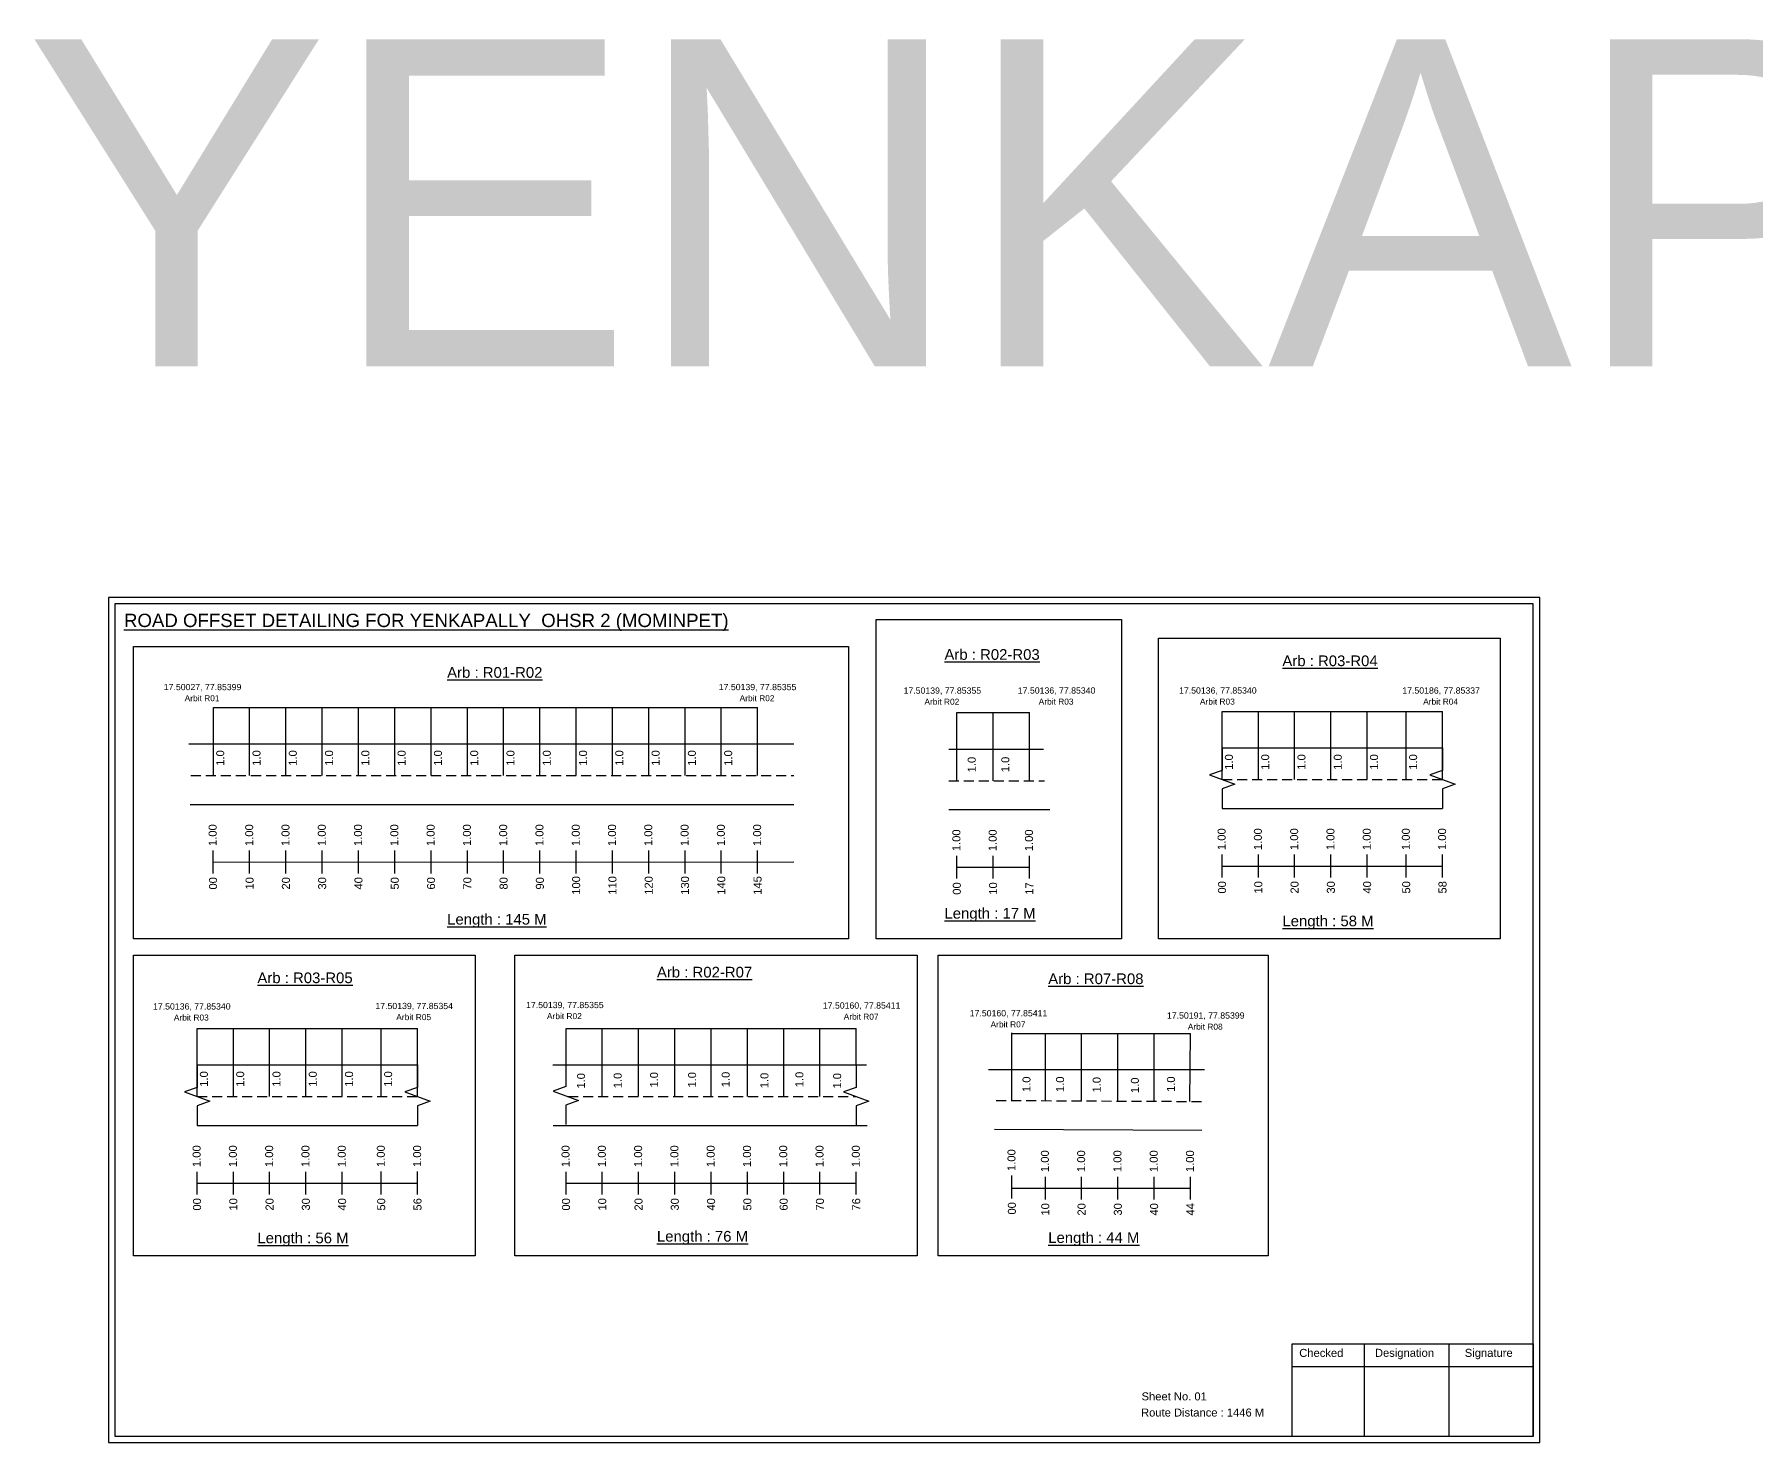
# Model space of a CAD drawing. Header units: inches. Extents: x 1316 to 4752, y 533 to 3817.
# Drawn here: x 1386 to 2031, y 533 to 1061 of the extents above; entities that cross this region are included whole.
import ezdxf

# ---------------------------------------------------------------- set-up
doc = ezdxf.new("R2010")
doc.units = ezdxf.units.IN
doc.header["$MEASUREMENT"] = 0
doc.linetypes.add('DASHED2', pattern=[0.375, 0.25, -0.125])
doc.layers.add('PDF_Geometry', color=7, linetype='Continuous')
doc.layers.add('PDF_Text', color=5, linetype='Continuous')
doc.styles.add('PDF Arial', font='arial.ttf')
doc.styles.get("Standard").update_dxf_attribs({"font": 'arial.ttf'})

msp = doc.modelspace()

# ---------------------------------------------------------------- linework, layer by layer
at = {"color": 5}
for p, q in [((1453.04, 808.69), (1657.04, 808.69)), ((1831.14, 807.18), (1913.8, 807.18)), ((1731.72, 806.75), (1758.92, 806.75)), ((1446.92, 688.37), (1529.58, 688.37)), ((1585.22, 688.37), (1694.02, 688.37)), ((1752.37, 686.49), (1819.3, 686.49))]:
    msp.add_line(p, q, dxfattribs=at)
for p, q in [((1453.04, 783.15), (1453.04, 808.69)), ((1466.64, 783.15), (1466.64, 808.69)), ((1480.24, 783.15), (1480.24, 808.69)), ((1493.84, 783.15), (1493.84, 808.69)), ((1507.44, 783.15), (1507.44, 808.69)), ((1521.04, 783.15), (1521.04, 808.69)), ((1534.64, 783.15), (1534.64, 808.69)), ((1548.24, 783.15), (1548.24, 808.69)), ((1561.84, 783.15), (1561.84, 808.69)), ((1575.44, 783.15), (1575.44, 808.69)), ((1589.04, 783.15), (1589.04, 808.69)), ((1602.64, 783.15), (1602.64, 808.69)), ((1616.24, 783.15), (1616.24, 808.69)), ((1629.84, 783.15), (1629.84, 808.69)), ((1643.44, 783.15), (1643.44, 808.69)), ((1657.04, 783.15), (1657.04, 808.69)), ((1831.14, 781.65), (1831.14, 807.18)), ((1844.74, 781.65), (1844.74, 807.18)), ((1858.34, 781.65), (1858.34, 807.18)), ((1871.94, 781.65), (1871.94, 807.18)), ((1885.54, 781.65), (1885.54, 807.18)), ((1900.2, 781.65), (1900.2, 807.19)), ((1913.8, 781.65), (1913.8, 807.19)), ((1731.72, 781.22), (1731.72, 806.75)), ((1745.32, 781.22), (1745.32, 806.75)), ((1758.92, 781.22), (1758.92, 806.75)), ((1443.85, 795.04), (1670.64, 795.04)), ((1728.72, 793.1), (1764.15, 793.1)), ((1831.14, 793.53), (1913.8, 793.53)), ((1444.31, 772.35), (1670.64, 772.32)), ((1728.72, 770.41), (1766.54, 770.41)), ((1831.14, 770.85), (1913.8, 770.85)), ((1446.92, 662.83), (1446.92, 688.37)), ((1460.52, 662.83), (1460.52, 688.37)), ((1474.12, 662.83), (1474.12, 688.37)), ((1487.72, 662.83), (1487.72, 688.37)), ((1501.32, 662.83), (1501.32, 688.37)), ((1515.98, 662.84), (1515.98, 688.38)), ((1529.58, 662.84), (1529.58, 688.38)), ((1585.22, 674.72), (1585.22, 688.37)), ((1598.82, 662.83), (1598.82, 688.37)), ((1612.42, 662.83), (1612.42, 688.37)), ((1626.02, 662.83), (1626.02, 688.37)), ((1639.62, 662.83), (1639.62, 688.37)), ((1653.22, 662.83), (1653.22, 688.37)), ((1666.82, 662.83), (1666.82, 688.37)), ((1680.42, 662.83), (1680.42, 688.37)), ((1694.02, 674.72), (1694.02, 688.37)), ((1752.37, 661.26), (1752.37, 686.79)), ((1764.9, 661.21), (1764.9, 686.49)), ((1778.5, 661.16), (1778.5, 686.49)), ((1792.1, 661.22), (1792.1, 686.49)), ((1805.7, 660.96), (1805.7, 686.49)), ((1819.07, 660.99), (1819.3, 686.49)), ((1446.92, 674.72), (1529.58, 674.72)), ((1580.23, 674.72), (1697.84, 674.78)), ((1824.54, 672.82), (1743.59, 672.82)), ((1446.92, 652.03), (1529.58, 652.03)), ((1580.37, 652.03), (1698.15, 652.03)), ((1745.8, 650.62), (1823.53, 650.19))]:
    msp.add_line(p, q)
at = {"linetype": 'DASHED2', "ltscale": 15}
for p, q in [((1444.64, 783.2), (1670.64, 783.15)), ((1728.72, 781.22), (1764.63, 781.22)), ((1831.14, 781.65), (1913.8, 781.65)), ((1446.92, 662.84), (1529.58, 662.84)), ((1585.98, 662.83), (1694.02, 662.83)), ((1746.52, 661.4), (1824.8, 660.99))]:
    msp.add_line(p, q, dxfattribs=at)
at = {"color": 217, "true_color": 0x93278f}
for p, q in [((1452.94, 746.45), (1452.94, 755.01)), ((1453.04, 750.72), (1670.64, 750.77)), ((1466.64, 746.45), (1466.64, 755.01)), ((1480.24, 746.45), (1480.24, 755.01)), ((1493.84, 746.45), (1493.84, 755.01)), ((1507.44, 746.45), (1507.44, 755.01)), ((1521.04, 746.45), (1521.04, 755.01)), ((1534.64, 746.45), (1534.64, 755.01)), ((1548.24, 746.45), (1548.24, 755.01)), ((1561.84, 746.45), (1561.84, 755.01)), ((1575.44, 746.45), (1575.44, 755.01)), ((1589.04, 746.45), (1589.04, 755.01)), ((1602.64, 746.45), (1602.64, 755.01)), ((1616.24, 746.45), (1616.24, 755.01)), ((1629.84, 746.45), (1629.84, 755.01)), ((1643.44, 746.45), (1643.44, 755.01)), ((1657.04, 746.45), (1657.04, 755.01)), ((1731.72, 744.52), (1731.72, 753.07)), ((1745.32, 744.52), (1745.32, 753.07)), ((1758.92, 744.52), (1758.92, 753.07)), ((1831.14, 744.95), (1831.14, 753.51)), ((1831.14, 749.22), (1913.8, 749.23)), ((1844.74, 744.95), (1844.74, 753.51)), ((1858.34, 744.95), (1858.34, 753.51)), ((1871.94, 744.95), (1871.94, 753.51)), ((1885.54, 744.95), (1885.54, 753.51)), ((1900.2, 744.95), (1900.2, 753.51)), ((1913.8, 744.95), (1913.8, 753.51)), ((1731.72, 748.79), (1758.92, 748.79)), ((1446.92, 626.14), (1446.92, 634.69)), ((1460.52, 626.14), (1460.52, 634.69)), ((1474.12, 626.14), (1474.12, 634.69)), ((1487.72, 626.14), (1487.72, 634.69)), ((1501.32, 626.14), (1501.32, 634.69)), ((1515.98, 626.14), (1515.98, 634.7)), ((1529.58, 626.14), (1529.58, 634.7)), ((1585.22, 626.14), (1585.22, 634.69)), ((1598.82, 626.14), (1598.82, 634.69)), ((1612.42, 626.14), (1612.42, 634.69)), ((1626.02, 626.14), (1626.02, 634.69)), ((1639.62, 626.14), (1639.62, 634.69)), ((1653.22, 626.14), (1653.22, 634.69)), ((1666.82, 626.14), (1666.82, 634.69)), ((1680.42, 626.14), (1680.42, 634.69)), ((1694.02, 626.14), (1694.02, 634.69)), ((1752.37, 624.65), (1752.37, 633.2)), ((1764.9, 624.26), (1764.9, 632.82)), ((1778.5, 624.26), (1778.5, 632.82)), ((1792.1, 624.26), (1792.1, 632.82)), ((1805.7, 624.26), (1805.7, 632.82)), ((1819.3, 624.26), (1819.3, 632.82)), ((1446.92, 630.41), (1529.58, 630.42)), ((1585.22, 630.41), (1694.02, 630.41)), ((1752.37, 628.53), (1819.3, 628.54))]:
    msp.add_line(p, q, dxfattribs=at)
for points in [[(1701.51, 841.59), (1793.45, 841.59), (1793.45, 721.99), (1701.51, 721.99)], [(1807.28, 834.67), (1935.37, 834.67), (1935.37, 721.99), (1807.28, 721.99)], [(1423.06, 831.5), (1691.14, 831.5), (1691.14, 721.99), (1423.06, 721.99)], [(1423.06, 715.85), (1551.15, 715.85), (1551.15, 603.17), (1423.06, 603.17)], [(1566, 715.85), (1716.85, 715.85), (1716.85, 603.17), (1566, 603.17)], [(1724.67, 715.85), (1848.47, 715.85), (1848.47, 603.17), (1724.67, 603.17)]]:
    msp.add_lwpolyline(points, close=True)
at = {"linetype": 'Continuous'}
for points in [[(1831.14, 793.53), (1831.14, 785.1), (1826.4, 783.38), (1835.88, 779.92), (1831.14, 778.2), (1831.14, 770.85)], [(1913.8, 793.53), (1913.8, 785.1), (1909.05, 783.38), (1918.54, 779.92), (1913.8, 778.2), (1913.8, 770.85)], [(1446.92, 674.72), (1446.92, 666.29), (1442.18, 664.56), (1451.67, 661.11), (1446.92, 659.38), (1446.92, 652.03)], [(1529.58, 674.72), (1529.58, 666.29), (1524.83, 664.56), (1534.32, 661.11), (1529.58, 659.38), (1529.58, 652.03)], [(1585.2, 675), (1585.2, 666.57), (1580.46, 664.84), (1589.95, 661.39), (1585.2, 659.67), (1585.2, 652.32)], [(1694.02, 674.72), (1694.02, 666.29), (1689.28, 664.56), (1698.77, 661.11), (1694.02, 659.38), (1694.02, 652.03)]]:
    msp.add_lwpolyline(points, dxfattribs=at)
at = {"layer": 'PDF_Geometry'}
for points in [[(1413.76, 849.88), (1413.76, 533.17), (1950.23, 533.17), (1950.23, 849.88)], [(1416.08, 847.55), (1416.08, 535.59), (1947.81, 535.59), (1947.81, 847.55)]]:
    msp.add_lwpolyline(points, close=True, dxfattribs=at)
at = {"layer": 'PDF_Geometry', "color": 242, "true_color": 0xcc1f26}
msp.add_lwpolyline([(1947.81, 535.49), (1857.47, 535.49), (1857.47, 570.11), (1947.81, 570.11)], close=True, dxfattribs=at)
for points in [[(1884.45, 570.11), (1884.45, 535.49)], [(1916.18, 570.11), (1916.18, 535.49)], [(1857.47, 561.73), (1947.81, 561.73)]]:
    msp.add_lwpolyline(points, dxfattribs=at)

# ---------------------------------------------------------------- texts
for s, height, p in [('YENKAPALLY  2', 122.5352, (1382.2, 936.56)), ('Sheet No. 01', 3, (1800.97, 548.97)), ('Route Distance : 1446 M', 3, (1800.78, 542.92))]:
    msp.add_text(s, height=height).set_placement(p)
at = {"color": 242, "true_color": 0xcd2027}
for s, height, p in [('%%UROAD OFFSET DETAILING FOR YENKAPALLY  OHSR 2 (MOMINPET)', 5, (1419.53, 838.81)), ('%%UArb : R02-R03', 4, (1727.08, 826.53)), ('%%UArb : R03-R04', 4, (1853.76, 824.16)), ('%%UArb : R01-R02', 4, (1540.67, 819.8)), ('%%ULength : 145 M', 4, (1540.67, 727.3)), ('%%ULength : 17 M', 4, (1727.08, 729.53)), ('%%ULength : 58 M', 4, (1853.76, 726.66)), ('%%UArb : R02-R07', 4, (1619.3, 707.47)), ('%%UArb : R03-R05', 4, (1469.54, 705.35)), ('%%UArb : R07-R08', 4, (1765.98, 705)), ('%%ULength : 56 M', 4, (1469.54, 607.85)), ('%%ULength : 76 M', 4, (1619.3, 608.47)), ('%%ULength : 44 M', 4, (1765.98, 608))]:
    msp.add_text(s, height=height, dxfattribs=at).set_placement(p)
at = {"color": 5}
for s, height, p in [('17.50027, 77.85399', 2.34, (1434.45, 815.16)), ('Arbit R01', 2.246, (1442.27, 811.03)), ('17.50139, 77.85355', 2.34, (1642.48, 815.16)), ('Arbit R02', 2.246, (1650.3, 811.03)), ('17.50139, 77.85355', 2.34, (1711.75, 813.83)), ('17.50136, 77.85340', 2.34, (1754.58, 813.87)), ('17.50136, 77.85340', 2.34, (1815.02, 813.87)), ('17.50186, 77.85337', 2.34, (1898.71, 813.87)), ('Arbit R02', 2.246, (1719.58, 809.7)), ('Arbit R03', 2.246, (1762.4, 809.75)), ('Arbit R03', 2.246, (1822.84, 809.75)), ('Arbit R04', 2.246, (1906.53, 809.75)), ('17.50136, 77.85340', 2.34, (1430.41, 695.47)), ('17.50139, 77.85354', 2.34, (1513.77, 695.62)), ('17.50139, 77.85355', 2.34, (1570.25, 695.99)), ('17.50160, 77.85411', 2.34, (1681.49, 695.8)), ('Arbit R03', 2.246, (1438.23, 691.34)), ('Arbit R05', 2.246, (1521.59, 691.49)), ('Arbit R02', 2.246, (1578.07, 691.86)), ('Arbit R07', 2.246, (1689.31, 691.67)), ('17.50160, 77.85411', 2.34, (1736.55, 692.9)), ('Arbit R07', 2.246, (1744.37, 688.77)), ('17.50191, 77.85399', 2.34, (1810.48, 692.05)), ('Arbit R08', 2.246, (1818.3, 687.92))]:
    msp.add_text(s, height=height, dxfattribs=at).set_placement(p)
for p in [(1457.11, 786.83), (1470.71, 786.83), (1484.31, 786.83), (1497.91, 786.83), (1511.51, 786.83), (1525.11, 786.83), (1538.71, 786.83), (1552.31, 786.83), (1565.91, 786.83), (1579.51, 786.83), (1593.11, 786.83), (1606.71, 786.83), (1620.31, 786.83), (1633.91, 786.83), (1647.51, 786.83), (1738.8, 784.36), (1751.39, 784.39), (1835.21, 785.32), (1848.81, 785.32), (1862.41, 785.32), (1876.01, 785.32), (1889.61, 785.32), (1904.26, 785.33), (1450.99, 666.51), (1464.59, 666.51), (1478.19, 666.51), (1491.79, 666.51), (1505.39, 666.51), (1520.04, 666.51), (1592.35, 665.82), (1606.1, 665.95), (1619.72, 666.2), (1633.98, 666.2), (1646.57, 666.33), (1661.09, 665.95), (1674.2, 666.33), (1688.36, 665.83), (1759.33, 664.54), (1771.91, 664.54), (1785.65, 664.35), (1799.96, 664.16), (1813.48, 664.57)]:
    msp.add_text('1.0', height=3, rotation=90).set_placement(p)
at = {"color": 217, "true_color": 0x93278f}
for s, p in [('1.00', (1454.26, 756.75)), ('1.00', (1467.97, 756.75)), ('1.00', (1481.57, 756.75)), ('1.00', (1495.17, 756.75)), ('1.00', (1508.77, 756.75)), ('1.00', (1522.37, 756.75)), ('1.00', (1535.97, 756.75)), ('1.00', (1549.57, 756.75)), ('1.00', (1563.17, 756.75)), ('1.00', (1576.77, 756.75)), ('1.00', (1590.37, 756.75)), ('1.00', (1603.97, 756.75)), ('1.00', (1617.57, 756.75)), ('1.00', (1631.17, 756.75)), ('1.00', (1644.77, 756.75)), ('1.00', (1658.37, 756.75)), ('1.00', (1733.05, 754.81)), ('1.00', (1746.65, 754.81)), ('1.00', (1760.25, 754.81)), ('1.00', (1832.47, 755.24)), ('1.00', (1846.07, 755.24)), ('1.00', (1859.67, 755.24)), ('1.00', (1873.27, 755.24)), ('1.00', (1886.87, 755.24)), ('1.00', (1901.52, 755.25)), ('1.00', (1915.12, 755.25)), ('00', (1454.41, 740.43)), ('10', (1468.12, 740.43)), ('20', (1481.72, 740.43)), ('30', (1495.32, 740.43)), ('40', (1508.92, 740.43)), ('50', (1522.52, 740.43)), ('60', (1536.12, 740.43)), ('70', (1549.72, 740.43)), ('80', (1563.32, 740.43)), ('90', (1576.92, 740.43)), ('100', (1590.52, 738.47)), ('110', (1604.12, 738.47)), ('120', (1617.72, 738.47)), ('130', (1631.32, 738.47)), ('140', (1644.92, 738.47)), ('145', (1658.52, 738.47)), ('00', (1733.2, 738.49)), ('10', (1746.8, 738.49)), ('17', (1760.4, 738.49)), ('00', (1832.62, 738.92)), ('10', (1846.22, 738.92)), ('20', (1859.82, 738.92)), ('30', (1873.42, 738.92)), ('40', (1887.02, 738.92)), ('50', (1901.67, 738.93)), ('58', (1915.27, 738.93)), ('1.00', (1448.25, 636.43)), ('1.00', (1461.85, 636.43)), ('1.00', (1475.45, 636.43)), ('1.00', (1489.05, 636.43)), ('1.00', (1502.65, 636.43)), ('1.00', (1517.3, 636.44)), ('1.00', (1530.9, 636.44)), ('1.00', (1586.55, 636.43)), ('1.00', (1600.15, 636.43)), ('1.00', (1613.75, 636.43)), ('1.00', (1627.35, 636.43)), ('1.00', (1640.95, 636.43)), ('1.00', (1654.55, 636.43)), ('1.00', (1668.15, 636.43)), ('1.00', (1681.75, 636.43)), ('1.00', (1695.35, 636.43)), ('1.00', (1753.7, 634.94)), ('1.00', (1766.22, 634.55)), ('1.00', (1779.82, 634.55)), ('1.00', (1793.42, 634.55)), ('1.00', (1807.02, 634.55)), ('1.00', (1820.62, 634.55)), ('00', (1448.4, 620.11)), ('10', (1462, 620.11)), ('20', (1475.6, 620.11)), ('30', (1489.2, 620.11)), ('40', (1502.8, 620.11)), ('50', (1517.45, 620.12)), ('56', (1531.05, 620.12)), ('00', (1586.7, 620.11)), ('10', (1600.3, 620.11)), ('20', (1613.9, 620.11)), ('30', (1627.5, 620.11)), ('40', (1641.1, 620.11)), ('50', (1654.7, 620.11)), ('60', (1668.3, 620.11)), ('70', (1681.9, 620.11)), ('76', (1695.5, 620.11)), ('00', (1753.85, 618.62)), ('10', (1766.37, 618.23)), ('20', (1779.97, 618.23)), ('30', (1793.57, 618.23)), ('40', (1807.17, 618.23)), ('44', (1820.77, 618.23))]:
    msp.add_text(s, height=3, rotation=90, dxfattribs=at).set_placement(p)
at = {"layer": 'PDF_Text', "color": 7, "attachment_point": 7, "style": 'PDF Arial'}
for s, insert, char_height in [('Checked', (1860.07, 565.22), 3.001), ('Designation', (1888.45, 564.39), 3.0006), ('Signature', (1922.13, 564.39), 3.001)]:
    msp.add_mtext(s, dxfattribs=dict(at, insert=insert, char_height=char_height))

doc.saveas('drawing.dxf')
